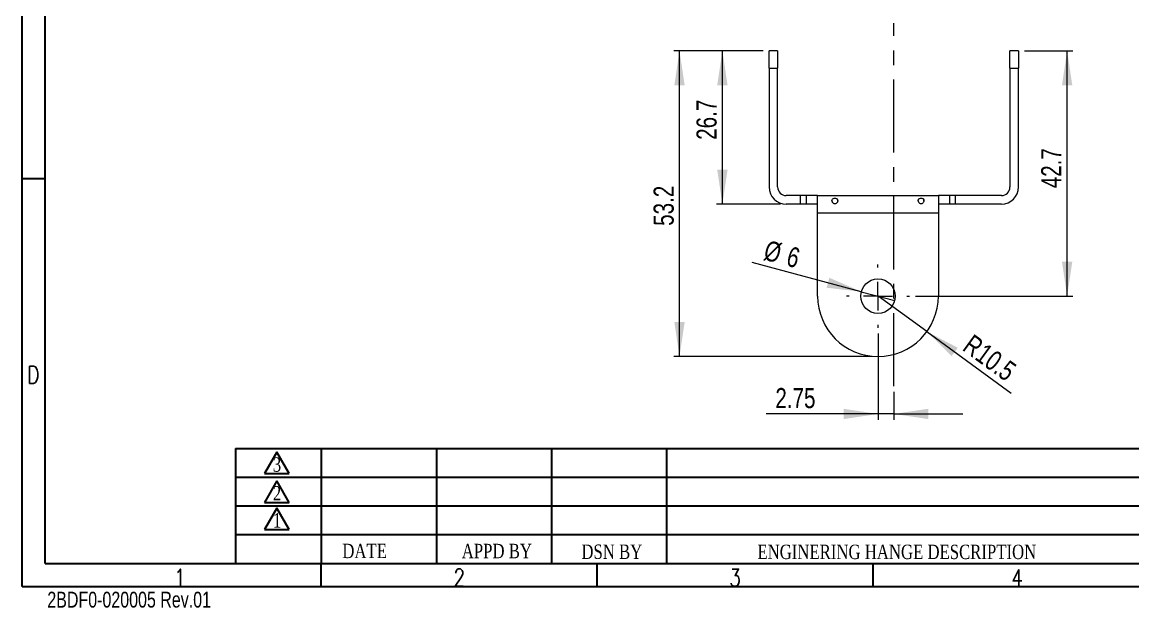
# Model space of a CAD drawing. Header units: millimetres. Extents: x 14 to 406, y 7 to 287.
# Drawn here: x 14 to 207.1, y 6.8 to 108.7 of the extents above; entities that cross this region are included whole.
import ezdxf

# ---------------------------------------------------------------- set-up
doc = ezdxf.new("R2010")
doc.units = ezdxf.units.MM
doc.header["$PDSIZE"] = -1
doc.linetypes.add('CENTER', pattern=[10.16, 6.35, -1.27, 1.27, -1.27])
doc.linetypes.add('CENTERX2', pattern=[20.32, 12.7, -2.54, 2.54, -2.54])
doc.layers.add('SLD-0', color=179, linetype='Continuous')
for name, color, linetype, lineweight in [('中心線2', 1, 'CENTER', 15), ('尺寸標柱線', 3, 'Continuous', 15), ('文字線性', 150, 'Continuous', 15)]:
    doc.layers.add(name, color=color, linetype=linetype, lineweight=lineweight)
doc.styles.add('SLDTEXTSTYLE0', font='sanss___.ttf', dxfattribs={"width": 0.733})
doc.styles.add('SLDTEXTSTYLE3', font='txt_____.ttf', dxfattribs={"width": 0.784516})
doc.styles.add('SLDTEXTSTYLE4', font='times.ttf', dxfattribs={"width": 0.770477})
doc.styles.add('SLDTEXTSTYLE5', font='GOTHIC.TTF', dxfattribs={"width": 0.753961})
doc.dimstyles.new('SLDDIMSTYLE1', dxfattribs={"dimtxt": 3.5, "dimasz": 6, "dimexe": 0, "dimexo": 0.0625, "dimgap": 0.875, "dimtad": 2, "dimdec": 1, "dimrnd": 1e-09, "dimzin": 12, "dimdsep": 46, "dimtxsty": 'SLDTEXTSTYLE0', "dimsah": 1, "dimcen": 0.09, "dimadec": 0, "dimazin": 0, "dimtfac": 1, "dimtdec": 1, "dimtofl": 0, "dimtmove": 0, "dimatfit": 3, "dimfxl": 0, "dimtolj": 1, "dimtzin": 12, "dimarcsym": 0})
doc.dimstyles.new('SLDDIMSTYLE10', dxfattribs={"dimtxt": 3.5, "dimasz": 6, "dimexe": 0, "dimexo": 0.0625, "dimgap": 0.875, "dimtad": 2, "dimdec": 1, "dimrnd": 1e-09, "dimzin": 12, "dimdsep": 46, "dimtxsty": 'SLDTEXTSTYLE0', "dimsah": 1, "dimcen": 0.09, "dimadec": 0, "dimazin": 0, "dimtfac": 1, "dimtdec": 1, "dimtofl": 0, "dimtmove": 0, "dimatfit": 3, "dimfxl": 0, "dimtolj": 1, "dimtzin": 12, "dimarcsym": 0})
doc.dimstyles.new('SLDDIMSTYLE2', dxfattribs={"dimtxt": 3.5, "dimasz": 6, "dimexe": 0, "dimexo": 0.0625, "dimgap": 0.875, "dimtad": 2, "dimrnd": 1e-09, "dimzin": 12, "dimdsep": 46, "dimtxsty": 'SLDTEXTSTYLE0', "dimsah": 1, "dimcen": 0.09, "dimadec": 0, "dimazin": 0, "dimtfac": 1, "dimtmove": 0, "dimatfit": 3, "dimfxl": 0, "dimtolj": 1, "dimtzin": 12, "dimarcsym": 0})
doc.dimstyles.new('SLDDIMSTYLE6', dxfattribs={"dimtxt": 3.5, "dimasz": 6, "dimexe": 0, "dimexo": 0.0625, "dimgap": 0.875, "dimtad": 2, "dimrnd": 1e-09, "dimzin": 12, "dimdsep": 46, "dimtxsty": 'SLDTEXTSTYLE0', "dimsah": 1, "dimcen": 0.09, "dimadec": 0, "dimazin": 0, "dimtfac": 1, "dimtofl": 0, "dimtmove": 0, "dimatfit": 3, "dimfxl": 0, "dimtolj": 1, "dimtzin": 12, "dimarcsym": 0})

# ---------------------------------------------------------------- blocks, each defined once
blk = doc.blocks.new('*D47')
at = {"layer": '尺寸標柱線', "color": 5}
for p, q in [((142.88, 103.72), (134.77, 103.72)), ((135.77, 77.02), (135.77, 103.72)), ((145.88, 77.02), (134.77, 77.02))]:
    blk.add_line(p, q, dxfattribs=at)
for points in [[(135.77, 103.72), (134.87, 97.72), (136.67, 97.72)], [(135.77, 77.02), (136.67, 83.02), (134.87, 83.02)]]:
    blk.add_solid(points, dxfattribs=at)
at = {"layer": '尺寸標柱線', "color": 5, "insert": (131.26, 88.23), "char_height": 3.5, "attachment_point": 1, "rotation": 90, "style": 'SLDTEXTSTYLE0'}
blk.add_mtext('26.7', dxfattribs=at)
blk = doc.blocks.new('*D48')
at = {"layer": '尺寸標柱線', "color": 5}
for p, q in [((142.88, 103.72), (127.31, 103.72)), ((128.31, 50.52), (128.31, 103.72)), ((161.83, 50.52), (127.31, 50.52))]:
    blk.add_line(p, q, dxfattribs=at)
for points in [[(128.31, 103.72), (127.41, 97.72), (129.21, 97.72)], [(128.31, 50.52), (129.21, 56.52), (127.41, 56.52)]]:
    blk.add_solid(points, dxfattribs=at)
at = {"layer": '尺寸標柱線', "color": 5, "insert": (123.8, 73.26), "char_height": 3.5, "attachment_point": 1, "rotation": 90, "style": 'SLDTEXTSTYLE0'}
blk.add_mtext('53.2', dxfattribs=at)
blk = doc.blocks.new('*D49')
at = {"layer": '尺寸標柱線', "color": 5}
for q in [(162.83, 61.02), (186.01, 44.16)]:
    blk.add_line((171.32, 54.85), q, dxfattribs=at)
blk.add_solid([(171.32, 54.85), (175.64, 50.59), (176.7, 52.04)], dxfattribs=at)
at = {"layer": '尺寸標柱線', "color": 5, "char_height": 3.5, "attachment_point": 1, "rotation": 323.9788, "style": 'SLDTEXTSTYLE0'}
for s, insert in [('R', (179.38, 54.56)), ('10.5', (181.54, 52.98))]:
    blk.add_mtext(s, dxfattribs=dict(at, insert=insert))
blk = doc.blocks.new('*D50')
at = {"layer": '尺寸標柱線', "color": 5}
for p, q in [((188.28, 103.72), (196.72, 103.72)), ((195.72, 61.02), (195.72, 103.72)), ((169.33, 61.02), (196.72, 61.02))]:
    blk.add_line(p, q, dxfattribs=at)
for points in [[(195.72, 103.72), (194.82, 97.72), (196.62, 97.72)], [(195.72, 61.02), (196.62, 67.02), (194.82, 67.02)]]:
    blk.add_solid(points, dxfattribs=at)
at = {"layer": '尺寸標柱線', "color": 5, "insert": (191.21, 79.8), "char_height": 3.5, "attachment_point": 1, "rotation": 90, "style": 'SLDTEXTSTYLE0'}
blk.add_mtext('42.7', dxfattribs=at)
blk = doc.blocks.new('*D51')
at = {"layer": '尺寸標柱線', "color": 5}
for p, q in [((162.83, 54.52), (162.83, 39.52)), ((165.58, 44.36), (165.58, 39.52)), ((162.83, 40.52), (143.4, 40.52)), ((165.58, 40.52), (162.83, 40.52)), ((165.58, 40.52), (177.58, 40.52))]:
    blk.add_line(p, q, dxfattribs=at)
for points in [[(162.83, 40.52), (156.83, 41.42), (156.83, 39.62)], [(165.58, 40.52), (171.58, 39.62), (171.58, 41.42)]]:
    blk.add_solid(points, dxfattribs=at)
at = {"layer": '尺寸標柱線', "color": 5, "insert": (144.98, 45.03), "char_height": 3.5, "attachment_point": 1, "style": 'SLDTEXTSTYLE0'}
blk.add_mtext('2.75', dxfattribs=at)
blk = doc.blocks.new('*D52')
at = {"layer": '尺寸標柱線', "color": 5}
for q in [(140.94, 66.88), (165.73, 60.24)]:
    blk.add_line((159.93, 61.8), q, dxfattribs=at)
blk.add_solid([(159.93, 61.8), (154.37, 64.22), (153.9, 62.48)], dxfattribs=at)
at = {"layer": '尺寸標柱線', "color": 5, "char_height": 3.5, "attachment_point": 1, "rotation": 345, "style": 'SLDTEXTSTYLE0'}
for s, insert in [('%%c', (143.64, 70.82)), ('6', (147.6, 69.76))]:
    blk.add_mtext(s, dxfattribs=dict(at, insert=insert))
blk = doc.blocks.new('SW_CENTERMARKSYMBOL_22')
at = {"layer": '中心線2', "color": 0}
for p, q in [((0, 5), (0, 5.5)), ((0, 0), (0, 2.5)), ((-5, 0), (-5.5, 0)), ((0, 0), (-2.5, 0)), ((0, 0), (0, -2.5)), ((0, 0), (2.5, 0)), ((5, 0), (5.5, 0)), ((0, -5), (0, -5.5))]:
    blk.add_line(p, q, dxfattribs=at)

msp = doc.modelspace()

# ---------------------------------------------------------------- linework, layer by layer
at = {"color": 7, "linetype": 'Continuous', "lineweight": 15}
for p, q in [((145.37899, 103.7202), (143.87899, 103.7202)), ((143.87899, 100.7202), (143.87899, 103.7202)), ((145.37899, 103.7202), (145.37899, 100.7202)), ((187.27907, 103.7202), (185.77907, 103.7202)), ((185.77907, 100.7202), (185.77907, 103.7202)), ((187.27907, 103.7202), (187.27907, 100.7202)), ((143.87899, 100.7202), (143.87899, 80.0202)), ((143.87899, 100.7202), (145.37899, 100.7202)), ((145.37899, 80.0202), (145.37899, 100.7202)), ((185.77907, 100.7202), (185.77907, 80.0202)), ((185.77907, 100.7202), (187.27907, 100.7202)), ((187.27907, 80.0202), (187.27907, 100.7202)), ((145.6119, 79.23067), (145.60586, 79.22702)), ((149.32899, 78.5202), (146.87899, 78.5202)), ((149.32899, 77.0202), (149.32899, 78.5202)), ((150.32899, 78.5202), (149.32899, 78.5202)), ((150.32899, 78.5202), (150.32899, 77.0202)), ((152.32899, 78.5202), (150.32899, 78.5202)), ((152.32899, 78.5202), (173.32899, 78.5202)), ((152.32899, 75.5202), (152.32899, 78.5202)), ((155.82322, 77.61515), (155.82322, 77.7225)), ((170.82322, 77.57014), (170.82322, 77.7225)), ((173.32899, 78.5202), (173.32899, 75.5202)), ((175.32899, 78.5202), (173.32899, 78.5202)), ((175.32899, 77.0202), (175.32899, 78.5202)), ((176.32899, 78.5202), (175.32899, 78.5202)), ((176.32899, 77.0202), (176.32899, 78.5202)), ((184.27907, 78.5202), (176.32899, 78.5202)), ((185.0686, 78.75312), (185.07226, 78.74708)), ((185.0686, 78.75312), (185.07226, 78.74708)), ((149.32899, 77.0202), (146.87899, 77.0202)), ((150.32899, 77.0202), (149.32899, 77.0202)), ((152.32899, 77.0202), (150.32899, 77.0202)), ((152.32899, 61.02016), (152.32899, 75.5202)), ((152.32899, 75.5202), (173.32899, 75.5202)), ((175.32899, 77.0202), (173.32899, 77.0202)), ((173.32899, 75.5202), (173.32899, 61.02016)), ((176.32899, 77.0202), (175.32899, 77.0202)), ((184.27907, 77.0202), (176.32899, 77.0202))]:
    msp.add_line(p, q, dxfattribs=at)
msp.add_circle((162.82899, 61.02016), 3, dxfattribs=at)
for centre, radius, start, end in [((146.87899, 80.0202), 3, 180, 270), ((146.87899, 80.0202), 1.5, 180, 270), ((184.27907, 80.0202), 3, 270, 0), ((184.27907, 80.0202), 1.5, 270, 0), ((162.82899, 61.02016), 10.5, 180.0000038, 0)]:
    msp.add_arc(centre, radius, start, end, dxfattribs=at)
for points in [[(154.82899, 77.64152), (154.82899, 77.69704), (154.83855, 77.75042), (154.87721, 77.84856), (154.90693, 77.89466), (154.98861, 77.97399), (155.04151, 78.00821), (155.17133, 78.05714), (155.24952, 78.07148), (155.40633, 78.07175), (155.48517, 78.05748), (155.61501, 78.00897), (155.66829, 77.97479), (155.79148, 77.85587), (155.82907, 77.75291), (155.82899, 77.64152)], [(155.82899, 77.64152), (155.82895, 77.58567), (155.81959, 77.52879), (155.78088, 77.41365), (155.75135, 77.35548), (155.66974, 77.24783), (155.6174, 77.1977), (155.48674, 77.12201), (155.40971, 77.0987), (155.25246, 77.09785), (155.17368, 77.12112), (155.04315, 77.19571), (154.99016, 77.24569), (154.86553, 77.40894), (154.82899, 77.53018), (154.82899, 77.64152)], [(169.82899, 77.64152), (169.82899, 77.69704), (169.83855, 77.75041), (169.87721, 77.84856), (169.90692, 77.89465), (169.9886, 77.97398), (170.04149, 78.0082), (170.17132, 78.05714), (170.2495, 78.07148), (170.4063, 78.07175), (170.48515, 78.05749), (170.61499, 78.00897), (170.66828, 77.9748), (170.79148, 77.85587), (170.82891, 77.75293), (170.82899, 77.64152)], [(170.82899, 77.64152), (170.82903, 77.58566), (170.81959, 77.52879), (170.78087, 77.41362), (170.75135, 77.35548), (170.66973, 77.24782), (170.61738, 77.19768), (170.48674, 77.12201), (170.4097, 77.0987), (170.25245, 77.09785), (170.17368, 77.12112), (170.04314, 77.19572), (169.99016, 77.24569), (169.86551, 77.40896), (169.82899, 77.53017), (169.82899, 77.64152)]]:
    msp.add_open_spline(points, degree=3, knots=[0, 0, 0, 0, 0.125, 0.125, 0.25, 0.25, 0.375, 0.375, 0.5, 0.5, 0.625, 0.625, 0.75, 0.75, 1, 1, 1, 1], dxfattribs=at)
at = {"layer": 'SLD-0', "color": 7, "linetype": 'Continuous', "lineweight": 30}
for p, q in [((14, 10.5), (14, 286.5)), ((18, 14.5), (18, 282.5)), ((14, 81.5), (18, 81.5)), ((51.06847, 34.51184), (223.22957, 34.51184)), ((51.06847, 34.51184), (51.06847, 14.5)), ((58.264, 33.85683), (56.11498, 30.13463)), ((60.41301, 30.13463), (58.264, 33.85683)), ((66, 34.51184), (66, 14.5)), ((86.06847, 34.51184), (86.06847, 14.5)), ((106.06847, 34.51184), (106.06847, 14.5)), ((126.06847, 34.51184), (126.06847, 14.5)), ((51.06847, 29.51184), (223.22957, 29.51184)), ((56.11498, 30.13463), (60.41301, 30.13463)), ((58.264, 28.85091), (56.11498, 25.1287)), ((60.41301, 25.1287), (58.264, 28.85091)), ((56.11498, 25.1287), (60.41301, 25.1287)), ((51.06847, 24.51184), (223.22957, 24.51184)), ((58.264, 24.13572), (56.11498, 20.41351)), ((60.41301, 20.41351), (58.264, 24.13572)), ((51.06847, 19.51184), (223.22957, 19.51184)), ((56.11498, 20.41351), (60.41301, 20.41351)), ((18, 14.5), (402, 14.5)), ((66, 10.5), (66, 14.5)), ((114, 10.5), (114, 14.5)), ((162, 10.5), (162, 14.5)), ((14, 10.5), (406, 10.5))]:
    msp.add_line(p, q, dxfattribs=at)
at = {"layer": 'SLD-0'}
msp.add_point((14, 10.5), dxfattribs=at)
at = {"layer": '中心線2', "color": 1, "linetype": 'CENTERX2', "lineweight": 0}
msp.add_line((165.57903, 45.36114), (165.57903, 108.5111), dxfattribs=at)

# ---------------------------------------------------------------- block references
at = {"layer": '中心線2', "color": 1}
msp.add_blockref('SW_CENTERMARKSYMBOL_22', (162.82899, 61.02016), dxfattribs=at)

# ---------------------------------------------------------------- texts
at = {"layer": '文字線性', "color": 7, "attachment_point": 1}
for s, insert, char_height, style in [('D', (14.87949, 48.84331), 3, 'SLDTEXTSTYLE3'), ('3', (57.58525, 32.97006), 2.5, 'SLDTEXTSTYLE4'), ('2', (57.58525, 27.96414), 2.5, 'SLDTEXTSTYLE4'), ('1', (57.58525, 23.24895), 2.5, 'SLDTEXTSTYLE4'), ('DATE', (69.67227, 17.92348), 2.5, 'SLDTEXTSTYLE4'), ('APPD BY', (90.44337, 17.91412), 2.5, 'SLDTEXTSTYLE4'), ('DSN BY', (111.24502, 17.79374), 2.5, 'SLDTEXTSTYLE4'), ('ENGINERING HANGE DESCRIPTION', (141.86042, 17.76271), 2.5, 'SLDTEXTSTYLE4'), ('2', (88.99665, 13.54409), 3, 'SLDTEXTSTYLE3'), ('3', (136.97336, 13.52029), 3, 'SLDTEXTSTYLE3'), ('1', (40.40861, 13.50848), 3, 'SLDTEXTSTYLE3'), ('4', (186.0284, 13.46597), 3, 'SLDTEXTSTYLE3'), ('2BDF0-020005 Rev.01', (18.36687, 9.57932), 2.76, 'SLDTEXTSTYLE5')]:
    msp.add_mtext(s, dxfattribs=dict(at, insert=insert, char_height=char_height, style=style))

# ---------------------------------------------------------------- dimensions: what is measured, and where the dimension line sits
at = {"layer": '尺寸標柱線', "color": 5}
for base, p1, p2, picture, middle in [((128.31068, 103.7202), (162.82899, 50.52016), (143.87899, 103.7202), '*D48', (128.31068, 76.86853)), ((135.7736, 103.7202), (146.87899, 77.0202), (143.87899, 103.7202), '*D47', (135.7736, 91.84143)), ((195.71855, 103.7202), (168.32899, 61.02016), (187.27907, 103.7202), '*D50', (195.71855, 83.40354))]:
    dim = msp.add_linear_dim(base=base, p1=p1, p2=p2, angle=90, dimstyle='SLDDIMSTYLE1', dxfattribs=at)
    dim.commit()
    dim.dimension.update_dxf_attribs({"geometry": picture, "text_midpoint": middle, "dimtype": 160})
dim = msp.add_diameter_dim_2p(p1=(165.72677, 60.24371), p2=(159.93121, 61.79662), dimstyle='SLDDIMSTYLE2', dxfattribs=at)
dim.commit()
dim.dimension.update_dxf_attribs({"geometry": '*D52', "text_midpoint": (145.32929, 65.70921), "dimtype": 163})
dim = msp.add_radius_dim(center=(162.82899, 61.02016), mpoint=(171.32138, 54.84527), dimstyle='SLDDIMSTYLE10', dxfattribs=at)
dim.commit()
dim.dimension.update_dxf_attribs({"geometry": '*D49', "text_midpoint": (180.81193, 47.94464), "dimtype": 164})
dim = msp.add_linear_dim(base=(162.82899, 40.52016), p1=(165.57903, 45.36114), p2=(162.82899, 55.52016), dimstyle='SLDDIMSTYLE6', dxfattribs=at)
dim.commit()
dim.dimension.update_dxf_attribs({"geometry": '*D51', "text_midpoint": (148.59025, 40.52016), "dimtype": 160})

doc.saveas('drawing.dxf')
